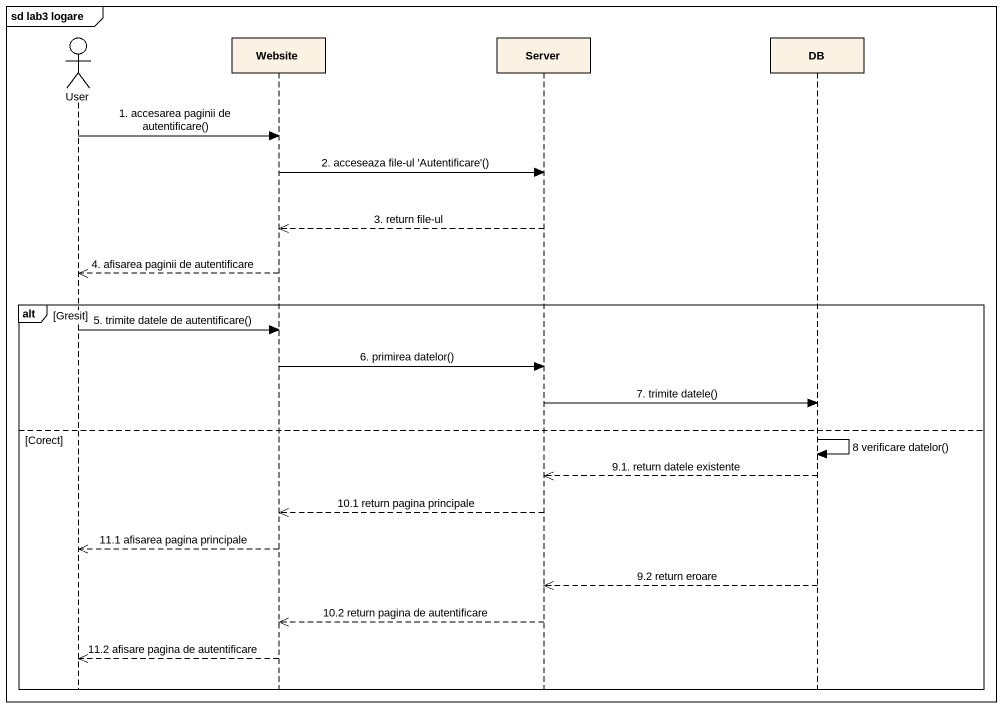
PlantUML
@startuml
mainframe sd lab3 logare
hide footbox
actor User
participant Website
participant Server
participant DB

User -> Website : 1. accesarea paginii de autentificare()
Website -> Server : 2. acceseaza file-ul 'Autentificare'()
Server -->> Website : 3. return file-ul
Website -->> User : 4. afisarea paginii de autentificare
alt Gresit
  User -> Website : 5. trimite datele de autentificare()
  Website -> Server : 6. primirea datelor()
  Server -> DB : 7. trimite datele()
else Corect
  DB -> DB : 8 verificare datelor()
  DB -->> Server : 9.1. return datele existente
  Server -->> Website : 10.1 return pagina principale
  Website -->> User : 11.1 afisarea pagina principale
  DB -->> Server : 9.2 return eroare
  Server -->> Website : 10.2 return pagina de autentificare
  Website -->> User : 11.2 afisare pagina de autentificare
end
@enduml
